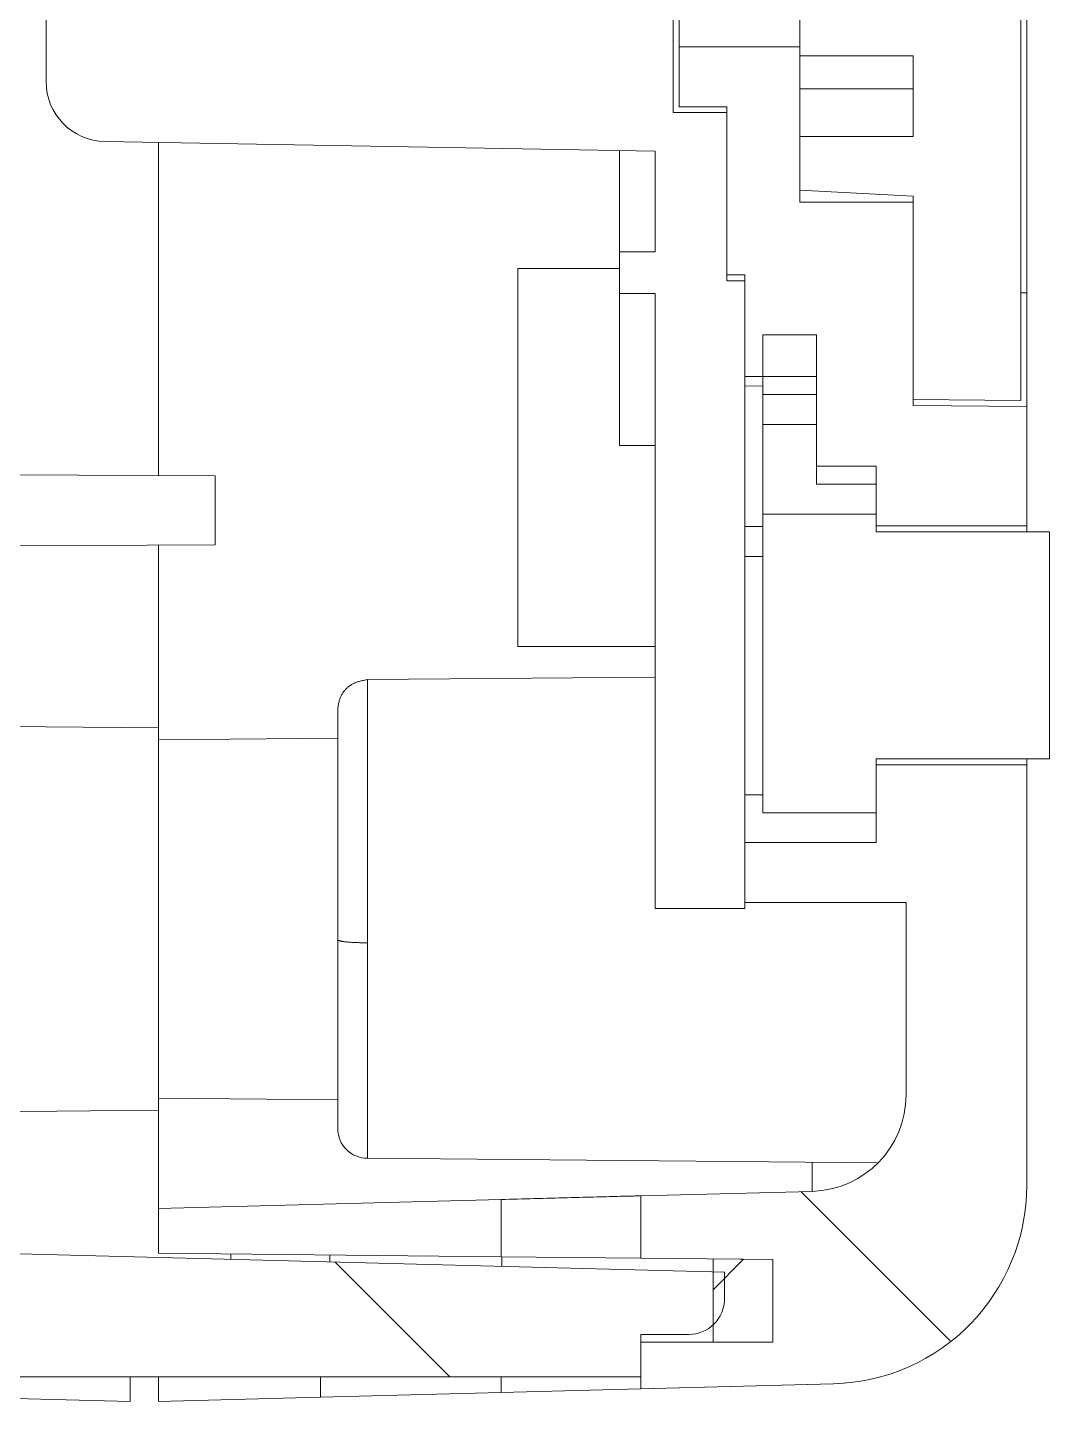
# Model space of a CAD drawing. Header units: inches. Extents: x 0 to 40, y 35.9 to 64.1.
# Drawn here: x 13.003 to 14.155, y 42.383 to 43.93 of the extents above; entities that cross this region are included whole.
import ezdxf

# ---------------------------------------------------------------- set-up
doc = ezdxf.new("R2010")
doc.units = ezdxf.units.IN
doc.header["$MEASUREMENT"] = 0
doc.layers.add('1', color=7, linetype='Continuous')
doc.layers.add('2', color=7, linetype='Continuous')

# ---------------------------------------------------------------- blocks, each defined once
blk = doc.blocks.new('block 233')
at = {"layer": '1', "color": 143, "lineweight": 18, "true_color": 0x66b2cc}
blk.add_lwpolyline([(13.5557, 43.6588), (13.5557, 43.2329)], dxfattribs=at)
blk = doc.blocks.new('block 234')
at = {"layer": '1', "color": 7, "lineweight": 18, "true_color": 0xffffff}
blk.add_lwpolyline([(14.0012, 43.7402), (14.0012, 43.5113)], dxfattribs=at)
blk = doc.blocks.new('block 235')
at = {"layer": '1', "color": 43, "lineweight": 18, "true_color": 0xccb266}
blk.add_lwpolyline([(14.1291, 43.5035), (14.1291, 43.3689)], dxfattribs=at)
blk = doc.blocks.new('block 236')
at = {"layer": '1', "color": 43, "lineweight": 18, "true_color": 0xccb266}
blk.add_lwpolyline([(14.1291, 43.5035), (14.0012, 43.5046)], dxfattribs=at)
blk = doc.blocks.new('block 237')
at = {"layer": '1', "color": 43, "lineweight": 18, "true_color": 0xccb266}
blk.add_lwpolyline([(14.0012, 43.7335), (14.0012, 43.5046)], dxfattribs=at)
blk = doc.blocks.new('block 238')
at = {"layer": '1', "color": 43, "lineweight": 18, "true_color": 0xccb266}
blk.add_lwpolyline([(13.8733, 43.7335), (14.0012, 43.7335)], dxfattribs=at)
blk = doc.blocks.new('block 239')
at = {"layer": '1', "color": 43, "lineweight": 18, "true_color": 0xccb266}
blk.add_lwpolyline([(13.8733, 43.9085), (13.8733, 43.7335)], dxfattribs=at)
blk = doc.blocks.new('block 240')
at = {"layer": '1', "color": 43, "lineweight": 18, "true_color": 0xccb266}
blk.add_lwpolyline([(13.8733, 43.9085), (13.7375, 43.9085)], dxfattribs=at)
blk = doc.blocks.new('block 241')
at = {"layer": '1', "color": 43, "lineweight": 18, "true_color": 0xccb266}
blk.add_lwpolyline([(13.7375, 43.9085), (13.7375, 43.8411)], dxfattribs=at)
blk = doc.blocks.new('block 242')
at = {"layer": '1', "color": 43, "lineweight": 18, "true_color": 0xccb266}
blk.add_lwpolyline([(13.7375, 43.8411), (13.7913, 43.8411)], dxfattribs=at)
blk = doc.blocks.new('block 243')
at = {"layer": '1', "color": 43, "lineweight": 18, "true_color": 0xccb266}
blk.add_lwpolyline([(13.7913, 43.8411), (13.7913, 43.6516)], dxfattribs=at)
blk = doc.blocks.new('block 244')
at = {"layer": '1', "color": 43, "lineweight": 18, "true_color": 0xccb266}
blk.add_lwpolyline([(13.8115, 43.6516), (13.7913, 43.6516)], dxfattribs=at)
blk = doc.blocks.new('block 245')
at = {"layer": '1', "color": 43, "lineweight": 18, "true_color": 0xccb266}
blk.add_lwpolyline([(13.8115, 43.6516), (13.8115, 43.5372)], dxfattribs=at)
blk = doc.blocks.new('block 246')
at = {"layer": '1', "color": 43, "lineweight": 18, "true_color": 0xccb266}
blk.add_lwpolyline([(13.8923, 43.5372), (13.8115, 43.5372)], dxfattribs=at)
blk = doc.blocks.new('block 247')
at = {"layer": '1', "color": 43, "lineweight": 18, "true_color": 0xccb266}
blk.add_lwpolyline([(13.8923, 43.5372), (13.8923, 43.4362)], dxfattribs=at)
blk = doc.blocks.new('block 248')
at = {"layer": '1', "color": 43, "lineweight": 18, "true_color": 0xccb266}
blk.add_lwpolyline([(13.9596, 43.4362), (13.8923, 43.4362)], dxfattribs=at)
blk = doc.blocks.new('block 249')
at = {"layer": '1', "color": 43, "lineweight": 18, "true_color": 0xccb266}
blk.add_lwpolyline([(13.9596, 43.4362), (13.9596, 43.3689)], dxfattribs=at)
blk = doc.blocks.new('block 250')
at = {"layer": '1', "color": 43, "lineweight": 18, "true_color": 0xccb266}
blk.add_lwpolyline([(14.1291, 43.3689), (13.9596, 43.3689)], dxfattribs=at)
blk = doc.blocks.new('block 251')
at = {"layer": '1', "color": 43, "lineweight": 18, "true_color": 0xccb266}
blk.add_lwpolyline([(13.9112, 42.4025), (13.6943, 42.3968)], dxfattribs=at)
blk = doc.blocks.new('block 252')
at = {"layer": '1', "color": 43, "lineweight": 18, "true_color": 0xccb266}
blk.add_lwpolyline([(14.1291, 43.0997), (14.1291, 42.6262)], dxfattribs=at)
blk = doc.blocks.new('block 253')
at = {"layer": '1', "color": 43, "lineweight": 18, "true_color": 0xccb266}
blk.add_lwpolyline([(13.6943, 42.4495), (13.6943, 42.3968)], dxfattribs=at)
blk = doc.blocks.new('block 276')
at = {"layer": '1', "color": 7, "lineweight": 18, "true_color": 0xffffff}
blk.add_lwpolyline([(14.0012, 43.5113), (14.1224, 43.5103)], dxfattribs=at)
blk = doc.blocks.new('block 277')
at = {"layer": '1', "color": 7, "lineweight": 18, "true_color": 0xffffff}
blk.add_lwpolyline([(14.1224, 43.5103), (14.1224, 47.3009)], dxfattribs=at)
blk = doc.blocks.new('block 303')
at = {"layer": '1', "color": 7, "lineweight": 18, "true_color": 0xffffff}
blk.add_lwpolyline([(13.8733, 43.8984), (13.8733, 43.9522)], dxfattribs=at)
blk = doc.blocks.new('block 304')
at = {"layer": '1', "color": 7, "lineweight": 18, "true_color": 0xffffff}
blk.add_lwpolyline([(13.8733, 43.8984), (14.0012, 43.8984)], dxfattribs=at)
blk = doc.blocks.new('block 305')
at = {"layer": '1', "color": 7, "lineweight": 18, "true_color": 0xffffff}
blk.add_lwpolyline([(14.0012, 43.8984), (14.0012, 43.8075)], dxfattribs=at)
blk = doc.blocks.new('block 306')
at = {"layer": '1', "color": 7, "lineweight": 18, "true_color": 0xffffff}
blk.add_lwpolyline([(14.0012, 43.8075), (13.8733, 43.8075)], dxfattribs=at)
blk = doc.blocks.new('block 307')
at = {"layer": '1', "color": 7, "lineweight": 18, "true_color": 0xffffff}
blk.add_lwpolyline([(13.8733, 43.8075), (13.8733, 43.7469)], dxfattribs=at)
blk = doc.blocks.new('block 308')
at = {"layer": '1', "color": 7, "lineweight": 18, "true_color": 0xffffff}
blk.add_lwpolyline([(14.0012, 43.7402), (13.8733, 43.7469)], dxfattribs=at)
blk = doc.blocks.new('block 311')
at = {"layer": '1', "color": 143, "lineweight": 18, "true_color": 0x66b2cc}
blk.add_lwpolyline([(13.6702, 43.6588), (13.5557, 43.6588)], dxfattribs=at)
blk = doc.blocks.new('block 313')
at = {"layer": '1', "color": 43, "lineweight": 18, "true_color": 0xccb266}
blk.add_lwpolyline([(13.3527, 43.1298), (13.1508, 43.128)], dxfattribs=at)
blk = doc.blocks.new('block 314')
at = {"layer": '1', "color": 43, "lineweight": 18, "true_color": 0xccb266}
blk.add_lwpolyline([(13.1508, 42.7241), (13.3527, 42.7224)], dxfattribs=at)
blk = doc.blocks.new('block 323')
at = {"layer": '1', "color": 143, "lineweight": 18, "true_color": 0x66b2cc}
blk.add_lwpolyline([(13.024, 47.1901), (13.024, 43.8693)], dxfattribs=at)
blk = doc.blocks.new('block 335')
at = {"layer": '1', "color": 143, "lineweight": 18, "true_color": 0x66b2cc}
blk.add_lwpolyline([(13.7307, 44.0533), (13.7307, 43.8344)], dxfattribs=at)
blk = doc.blocks.new('block 336')
at = {"layer": '1', "color": 143, "lineweight": 18, "true_color": 0x66b2cc}
blk.add_lwpolyline([(13.7307, 43.8344), (13.7913, 43.8344)], dxfattribs=at)
blk = doc.blocks.new('block 337')
at = {"layer": '1', "color": 143, "lineweight": 18, "true_color": 0x66b2cc}
blk.add_lwpolyline([(13.7913, 43.8344), (13.7913, 43.6448)], dxfattribs=at)
blk = doc.blocks.new('block 338')
at = {"layer": '1', "color": 143, "lineweight": 18, "true_color": 0x66b2cc}
blk.add_lwpolyline([(13.8115, 43.6448), (13.7913, 43.6448)], dxfattribs=at)
blk = doc.blocks.new('block 339')
at = {"layer": '1', "color": 143, "lineweight": 18, "true_color": 0x66b2cc}
blk.add_lwpolyline([(13.8115, 43.6448), (13.8115, 42.9381)], dxfattribs=at)
blk = doc.blocks.new('block 340')
at = {"layer": '1', "color": 143, "lineweight": 18, "true_color": 0x66b2cc}
blk.add_lwpolyline([(13.7105, 42.9381), (13.8115, 42.9381)], dxfattribs=at)
blk = doc.blocks.new('block 341')
at = {"layer": '1', "color": 143, "lineweight": 18, "true_color": 0x66b2cc}
blk.add_lwpolyline([(13.7105, 43.6307), (13.7105, 42.9381)], dxfattribs=at)
blk = doc.blocks.new('block 342')
at = {"layer": '1', "color": 143, "lineweight": 18, "true_color": 0x66b2cc}
blk.add_lwpolyline([(13.7105, 43.6307), (13.6702, 43.6307)], dxfattribs=at)
blk = doc.blocks.new('block 343')
at = {"layer": '1', "color": 143, "lineweight": 18, "true_color": 0x66b2cc}
blk.add_lwpolyline([(13.6702, 43.6777), (13.6702, 43.6307)], dxfattribs=at)
blk = doc.blocks.new('block 344')
at = {"layer": '1', "color": 143, "lineweight": 18, "true_color": 0x66b2cc}
blk.add_lwpolyline([(13.7105, 43.6777), (13.6702, 43.6777)], dxfattribs=at)
blk = doc.blocks.new('block 345')
at = {"layer": '1', "color": 143, "lineweight": 18, "true_color": 0x66b2cc}
blk.add_lwpolyline([(13.7105, 43.7912), (13.7105, 43.6777)], dxfattribs=at)
blk = doc.blocks.new('block 346')
at = {"layer": '1', "color": 143, "lineweight": 18, "true_color": 0x66b2cc}
blk.add_lwpolyline([(13.0901, 43.802), (13.7105, 43.7912)], dxfattribs=at)
blk = doc.blocks.new('block 347')
at = {"layer": '1', "color": 163, "lineweight": 18, "true_color": 0x667fcc}
blk.add_lwpolyline([(13.8317, 43.517), (13.8923, 43.517)], dxfattribs=at)
blk = doc.blocks.new('block 348')
at = {"layer": '1', "color": 163, "lineweight": 18, "true_color": 0x667fcc}
blk.add_lwpolyline([(14.1548, 43.3621), (14.1548, 43.1064)], dxfattribs=at)
blk = doc.blocks.new('block 349')
at = {"layer": '1', "color": 163, "lineweight": 18, "true_color": 0x667fcc}
blk.add_lwpolyline([(14.1548, 43.3621), (13.9596, 43.3621)], dxfattribs=at)
blk = doc.blocks.new('block 350')
at = {"layer": '1', "color": 163, "lineweight": 18, "true_color": 0x667fcc}
blk.add_lwpolyline([(13.9596, 43.3823), (13.9596, 43.3621)], dxfattribs=at)
blk = doc.blocks.new('block 351')
at = {"layer": '1', "color": 163, "lineweight": 18, "true_color": 0x667fcc}
blk.add_lwpolyline([(13.9596, 43.3823), (13.8317, 43.3823)], dxfattribs=at)
blk = doc.blocks.new('block 352')
at = {"layer": '1', "color": 163, "lineweight": 18, "true_color": 0x667fcc}
blk.add_lwpolyline([(13.8317, 43.3823), (13.8317, 43.0458)], dxfattribs=at)
blk = doc.blocks.new('block 353')
at = {"layer": '1', "color": 163, "lineweight": 18, "true_color": 0x667fcc}
blk.add_lwpolyline([(13.8317, 43.0458), (13.9596, 43.0458)], dxfattribs=at)
blk = doc.blocks.new('block 354')
at = {"layer": '1', "color": 163, "lineweight": 18, "true_color": 0x667fcc}
blk.add_lwpolyline([(13.9596, 43.1064), (13.9596, 43.0458)], dxfattribs=at)
blk = doc.blocks.new('block 355')
at = {"layer": '1', "color": 163, "lineweight": 18, "true_color": 0x667fcc}
blk.add_lwpolyline([(13.9596, 43.1064), (14.1548, 43.1064)], dxfattribs=at)
blk = doc.blocks.new('block 356')
at = {"layer": '1', "color": 163, "lineweight": 18, "true_color": 0x667fcc}
blk.add_lwpolyline([(13.8317, 43.5843), (13.8317, 43.517)], dxfattribs=at)
blk = doc.blocks.new('block 357')
at = {"layer": '1', "color": 163, "lineweight": 18, "true_color": 0x667fcc}
blk.add_lwpolyline([(13.8923, 43.5843), (13.8317, 43.5843)], dxfattribs=at)
blk = doc.blocks.new('block 358')
at = {"layer": '1', "color": 163, "lineweight": 18, "true_color": 0x667fcc}
blk.add_lwpolyline([(13.8923, 43.5843), (13.8923, 43.517)], dxfattribs=at)
blk = doc.blocks.new('block 359')
at = {"layer": '1', "color": 43, "lineweight": 18, "true_color": 0xccb266}
blk.add_lwpolyline([(13.6943, 42.4495), (13.8431, 42.4495)], dxfattribs=at)
blk = doc.blocks.new('block 360')
at = {"layer": '1', "color": 43, "lineweight": 18, "true_color": 0xccb266}
blk.add_lwpolyline([(13.8431, 42.5425), (13.8431, 42.4495)], dxfattribs=at)
blk = doc.blocks.new('block 361')
at = {"layer": '1', "color": 43, "lineweight": 18, "true_color": 0xccb266}
blk.add_lwpolyline([(13.8431, 42.5425), (13.6943, 42.544)], dxfattribs=at)
blk = doc.blocks.new('block 362')
at = {"layer": '1', "color": 43, "lineweight": 18, "true_color": 0xccb266}
blk.add_lwpolyline([(13.6943, 42.6143), (13.6943, 42.544)], dxfattribs=at)
blk = doc.blocks.new('block 363')
at = {"layer": '1', "color": 43, "lineweight": 18, "true_color": 0xccb266}
blk.add_lwpolyline([(13.8874, 42.6193), (13.6943, 42.6143)], dxfattribs=at)
blk = doc.blocks.new('block 364')
at = {"layer": '1', "color": 43, "lineweight": 18, "true_color": 0xccb266}
blk.add_lwpolyline([(13.9932, 42.9448), (13.9932, 42.728)], dxfattribs=at)
blk = doc.blocks.new('block 365')
at = {"layer": '1', "color": 43, "lineweight": 18, "true_color": 0xccb266}
blk.add_lwpolyline([(13.9932, 42.9448), (13.8115, 42.9448)], dxfattribs=at)
blk = doc.blocks.new('block 366')
at = {"layer": '1', "color": 43, "lineweight": 18, "true_color": 0xccb266}
blk.add_lwpolyline([(13.8115, 43.0122), (13.8115, 42.9448)], dxfattribs=at)
blk = doc.blocks.new('block 367')
at = {"layer": '1', "color": 43, "lineweight": 18, "true_color": 0xccb266}
blk.add_lwpolyline([(13.9596, 43.0122), (13.8115, 43.0122)], dxfattribs=at)
blk = doc.blocks.new('block 368')
at = {"layer": '1', "color": 43, "lineweight": 18, "true_color": 0xccb266}
blk.add_lwpolyline([(13.9596, 43.0997), (13.9596, 43.0122)], dxfattribs=at)
blk = doc.blocks.new('block 369')
at = {"layer": '1', "color": 43, "lineweight": 18, "true_color": 0xccb266}
blk.add_lwpolyline([(13.9596, 43.0997), (14.1291, 43.0997)], dxfattribs=at)
blk = doc.blocks.new('block 371')
at = {"layer": '1', "color": 163, "lineweight": 18, "true_color": 0x667fcc}
blk.add_lwpolyline([(13.8317, 43.4833), (13.8317, 43.517)], dxfattribs=at)
blk = doc.blocks.new('block 372')
at = {"layer": '1', "color": 163, "lineweight": 18, "true_color": 0x667fcc}
blk.add_lwpolyline([(13.8923, 43.4833), (13.8317, 43.4833)], dxfattribs=at)
blk = doc.blocks.new('block 373')
at = {"layer": '1', "color": 163, "lineweight": 18, "true_color": 0x667fcc}
blk.add_lwpolyline([(13.8923, 43.517), (13.8923, 43.4833)], dxfattribs=at)
blk = doc.blocks.new('block 374')
at = {"layer": '1', "color": 163, "lineweight": 18, "true_color": 0x667fcc}
blk.add_lwpolyline([(13.8923, 43.416), (13.8923, 43.4362)], dxfattribs=at)
blk = doc.blocks.new('block 375')
at = {"layer": '1', "color": 163, "lineweight": 18, "true_color": 0x667fcc}
blk.add_lwpolyline([(13.9596, 43.416), (13.8923, 43.416)], dxfattribs=at)
blk = doc.blocks.new('block 376')
at = {"layer": '1', "color": 163, "lineweight": 18, "true_color": 0x667fcc}
blk.add_lwpolyline([(13.8317, 43.3823), (13.8317, 43.4833)], dxfattribs=at)
blk = doc.blocks.new('block 383')
at = {"layer": '1', "color": 43, "lineweight": 18, "true_color": 0xccb266}
blk.add_lwpolyline([(13.1508, 43.801), (13.1508, 43.4256)], dxfattribs=at)
blk = doc.blocks.new('block 384')
at = {"layer": '1', "color": 43, "lineweight": 18, "true_color": 0xccb266}
blk.add_lwpolyline([(13.1508, 43.3475), (13.1508, 43.1415)], dxfattribs=at)
blk = doc.blocks.new('block 385')
at = {"layer": '1', "color": 43, "lineweight": 18, "true_color": 0xccb266}
blk.add_lwpolyline([(13.1508, 42.5498), (13.5369, 42.5457)], dxfattribs=at)
blk = doc.blocks.new('block 387')
at = {"layer": '1', "color": 43, "lineweight": 18, "true_color": 0xccb266}
blk.add_lwpolyline([(13.3861, 43.1957), (13.3861, 42.8993)], dxfattribs=at)
blk = doc.blocks.new('block 388')
at = {"layer": '1', "color": 43, "lineweight": 18, "true_color": 0xccb266}
blk.add_lwpolyline([(13.5369, 42.5457), (13.6943, 42.544)], dxfattribs=at)
blk = doc.blocks.new('block 391')
at = {"layer": '1', "color": 43, "lineweight": 18, "true_color": 0xccb266}
blk.add_lwpolyline([(13.1508, 42.6001), (13.1508, 42.7107)], dxfattribs=at)
blk = doc.blocks.new('block 393')
at = {"layer": '1', "color": 43, "lineweight": 18, "true_color": 0xccb266}
blk.add_lwpolyline([(13.9617, 42.6515), (13.3861, 42.6565)], dxfattribs=at)
blk = doc.blocks.new('block 394')
at = {"layer": '1', "color": 43, "lineweight": 18, "true_color": 0xccb266}
blk.add_lwpolyline([(13.3861, 43.1957), (13.7105, 43.1985)], dxfattribs=at)
blk = doc.blocks.new('block 401')
at = {"layer": '1', "color": 43, "lineweight": 18, "true_color": 0xccb266}
blk.add_lwpolyline([(13.8874, 42.6193), (13.8874, 42.6521)], dxfattribs=at)
blk = doc.blocks.new('block 406')
at = {"layer": '1', "color": 43, "lineweight": 18, "true_color": 0xccb266}
blk.add_lwpolyline([(13.5369, 42.4103), (13.5369, 42.3927)], dxfattribs=at)
blk = doc.blocks.new('block 407')
at = {"layer": '1', "color": 43, "lineweight": 18, "true_color": 0xccb266}
blk.add_lwpolyline([(13.5369, 42.6101), (13.5369, 42.5457)], dxfattribs=at)
blk = doc.blocks.new('block 408')
at = {"layer": '1', "color": 43, "lineweight": 18, "true_color": 0xccb266}
blk.add_lwpolyline([(13.1508, 42.6001), (13.5369, 42.6101)], dxfattribs=at)
blk = doc.blocks.new('block 411')
at = {"layer": '1', "color": 43, "lineweight": 18, "true_color": 0xccb266}
blk.add_lwpolyline([(13.3861, 42.6565), (13.3861, 42.8993)], dxfattribs=at)
blk = doc.blocks.new('block 412')
at = {"layer": '1', "color": 43, "lineweight": 18, "true_color": 0xccb266}
blk.add_lwpolyline([(13.3527, 43.162), (13.3527, 42.9261)], dxfattribs=at)
blk = doc.blocks.new('block 413')
at = {"layer": '1', "color": 43, "lineweight": 18, "true_color": 0xccb266}
blk.add_lwpolyline([(13.3333, 42.4103), (13.3333, 42.3874)], dxfattribs=at)
blk = doc.blocks.new('block 414')
at = {"layer": '1', "color": 43, "lineweight": 18, "true_color": 0xccb266}
blk.add_lwpolyline([(13.1508, 42.6001), (13.1508, 42.5498)], dxfattribs=at)
blk = doc.blocks.new('block 424')
at = {"layer": '1', "color": 43, "lineweight": 18, "true_color": 0xccb266}
blk.add_lwpolyline([(14.1291, 43.6314), (14.1291, 47.1798)], dxfattribs=at)
blk = doc.blocks.new('block 425')
at = {"layer": '1', "color": 43, "lineweight": 18, "true_color": 0xccb266}
blk.add_lwpolyline([(14.1291, 43.6314), (14.1224, 43.6314)], dxfattribs=at)
blk = doc.blocks.new('block 428')
at = {"layer": '1', "color": 43, "lineweight": 18, "true_color": 0xccb266}
blk.add_lwpolyline([(13.7375, 43.9085), (13.7375, 47.1509)], dxfattribs=at)
blk = doc.blocks.new('block 430')
at = {"layer": '1', "color": 43, "lineweight": 18, "true_color": 0xccb266}
blk.add_lwpolyline([(13.8115, 43.066), (13.8317, 43.066)], dxfattribs=at)
blk = doc.blocks.new('block 431')
at = {"layer": '1', "color": 43, "lineweight": 18, "true_color": 0xccb266}
blk.add_lwpolyline([(13.8317, 43.3682), (13.8115, 43.3682)], dxfattribs=at)
blk = doc.blocks.new('block 432')
at = {"layer": '1', "color": 43, "lineweight": 18, "true_color": 0xccb266}
blk.add_lwpolyline([(13.8317, 43.3345), (13.8115, 43.3345)], dxfattribs=at)
blk = doc.blocks.new('block 437')
at = {"layer": '1', "color": 143, "lineweight": 18, "true_color": 0x66b2cc}
blk.add_lwpolyline([(13.5557, 43.2329), (13.7105, 43.2329)], dxfattribs=at)
blk = doc.blocks.new('block 440')
at = {"layer": '1', "color": 143, "lineweight": 18, "true_color": 0x66b2cc}
blk.add_lwpolyline([(13.7105, 43.4596), (13.6702, 43.4596)], dxfattribs=at)
blk = doc.blocks.new('block 442')
at = {"layer": '1', "color": 143, "lineweight": 18, "true_color": 0x66b2cc}
blk.add_lwpolyline([(13.6702, 43.4596), (13.6702, 43.6307)], dxfattribs=at)
blk = doc.blocks.new('block 443')
at = {"layer": '1', "color": 143, "lineweight": 18, "true_color": 0x66b2cc}
blk.add_lwpolyline([(13.6702, 43.6777), (13.6702, 43.7918)], dxfattribs=at)
blk = doc.blocks.new('block 445')
at = {"layer": '1', "color": 43, "lineweight": 18, "true_color": 0xccb266}
blk.add_lwpolyline([(14.1291, 43.5035), (14.1291, 43.6314)], dxfattribs=at)
blk = doc.blocks.new('block 447')
at = {"layer": '1', "color": 43, "lineweight": 18, "true_color": 0xccb266}
blk.add_lwpolyline([(14.1291, 43.0997), (14.1291, 43.1064)], dxfattribs=at)
blk = doc.blocks.new('block 448')
at = {"layer": '1', "color": 43, "lineweight": 18, "true_color": 0xccb266}
blk.add_lwpolyline([(14.1291, 43.3689), (14.1291, 43.3621)], dxfattribs=at)
blk = doc.blocks.new('block 450')
at = {"layer": '1', "color": 43, "lineweight": 18, "true_color": 0xccb266}
blk.add_lwpolyline([(13.3333, 42.3874), (13.5369, 42.3927)], dxfattribs=at)
blk = doc.blocks.new('block 451')
at = {"layer": '1', "color": 43, "lineweight": 18, "true_color": 0xccb266}
blk.add_lwpolyline([(13.5369, 42.3927), (13.6943, 42.3968)], dxfattribs=at)
blk = doc.blocks.new('block 453')
at = {"layer": '1', "color": 7, "lineweight": 18, "true_color": 0xffffff}
blk.add_lwpolyline([(13.8317, 43.5263), (13.8115, 43.5265)], dxfattribs=at)
blk = doc.blocks.new('block 541')
at = {"layer": '1', "color": 43, "lineweight": 18, "true_color": 0xccb266}
blk.add_open_spline([(13.9112, 42.4025), (14.0324, 42.4056), (14.1291, 42.5049), (14.1291, 42.6262)], degree=3, dxfattribs=at)
blk = doc.blocks.new('block 542')
at = {"layer": '1', "color": 43, "lineweight": 18, "true_color": 0xccb266}
blk.add_open_spline([(13.8874, 42.6193), (13.9463, 42.6209), (13.9932, 42.6691), (13.9932, 42.728)], degree=3, dxfattribs=at)
blk = doc.blocks.new('block 545')
at = {"layer": '1', "color": 143, "lineweight": 18, "true_color": 0x66b2cc}
blk.add_open_spline([(13.024, 43.8693), (13.024, 43.8326), (13.0534, 43.8026), (13.0901, 43.802)], degree=3, dxfattribs=at)
blk = doc.blocks.new('block 547')
at = {"layer": '1', "color": 43, "lineweight": 18, "true_color": 0xccb266}
blk.add_open_spline([(13.3527, 42.6901), (13.3527, 42.6716), (13.3676, 42.6566), (13.3861, 42.6565)], degree=3, dxfattribs=at)
blk = doc.blocks.new('block 665')
at = {"layer": '1', "color": 43, "lineweight": 18, "true_color": 0xccb266}
blk.add_lwpolyline([(13.3861, 43.1957), (13.3848, 43.1955), (13.3836, 43.1953), (13.3824, 43.1951), (13.3813, 43.1949), (13.3801, 43.1947), (13.379, 43.1944), (13.3779, 43.1941), (13.3768, 43.1938), (13.3758, 43.1935), (13.3748, 43.1931), (13.3738, 43.1927), (13.3728, 43.1924), (13.3718, 43.192), (13.3709, 43.1915), (13.37, 43.1911), (13.3691, 43.1906), (13.3682, 43.1901), (13.3674, 43.1896), (13.3666, 43.189), (13.3658, 43.1885), (13.365, 43.1879), (13.3642, 43.1873), (13.3635, 43.1867), (13.3628, 43.186), (13.3621, 43.1854), (13.3615, 43.1847), (13.3609, 43.184), (13.3602, 43.1833), (13.3596, 43.1825), (13.3591, 43.1818), (13.3585, 43.181), (13.358, 43.1801), (13.3575, 43.1793), (13.3571, 43.1785), (13.3566, 43.1776), (13.3562, 43.1767), (13.3558, 43.1758), (13.3554, 43.1749), (13.3551, 43.1739), (13.3547, 43.1729), (13.3544, 43.1719), (13.3542, 43.1709), (13.3539, 43.1699), (13.3536, 43.1688), (13.3534, 43.1677), (13.3532, 43.1666), (13.3531, 43.1655), (13.3529, 43.1644), (13.3528, 43.1632), (13.3527, 43.162)], dxfattribs=at)
blk = doc.blocks.new('block 667')
at = {"layer": '1', "color": 7, "lineweight": 18, "true_color": 0xffffff}
blk.add_lwpolyline([(13.8733, 43.8614), (13.8759, 43.8614), (13.8784, 43.8614), (13.881, 43.8614), (13.8836, 43.8614), (13.8861, 43.8614), (13.8887, 43.8614), (13.8912, 43.8614), (13.8938, 43.8614), (13.8964, 43.8614), (13.8989, 43.8614), (13.9015, 43.8614), (13.904, 43.8614), (13.9066, 43.8614), (13.9091, 43.8614), (13.9117, 43.8614), (13.9143, 43.8614), (13.9168, 43.8614), (13.9194, 43.8614), (13.9219, 43.8614), (13.9245, 43.8614), (13.9271, 43.8614), (13.9296, 43.8614), (13.9322, 43.8614), (13.9347, 43.8614), (13.9373, 43.8614), (13.9398, 43.8614), (13.9424, 43.8614), (13.945, 43.8614), (13.9475, 43.8614), (13.9501, 43.8614), (13.9526, 43.8614), (13.9552, 43.8614), (13.9577, 43.8614), (13.9603, 43.8614), (13.9629, 43.8614), (13.9654, 43.8614), (13.968, 43.8614), (13.9705, 43.8614), (13.9731, 43.8614), (13.9756, 43.8614), (13.9782, 43.8614), (13.9808, 43.8614), (13.9833, 43.8614), (13.9859, 43.8614), (13.9884, 43.8614), (13.991, 43.8614), (13.9935, 43.8614), (13.9961, 43.8614), (13.9987, 43.8614), (14.0012, 43.8614)], dxfattribs=at)
blk = doc.blocks.new('block 670')
at = {"layer": '1', "color": 43, "lineweight": 18, "true_color": 0xccb266}
blk.add_lwpolyline([(13.3527, 42.9026), (13.3527, 42.9031), (13.3527, 42.9036), (13.3527, 42.904), (13.3527, 42.9045), (13.3527, 42.905), (13.3527, 42.9054), (13.3527, 42.9059), (13.3527, 42.9064), (13.3527, 42.9068), (13.3527, 42.9073), (13.3527, 42.9078), (13.3527, 42.9083), (13.3527, 42.9087), (13.3527, 42.9092), (13.3527, 42.9097), (13.3527, 42.9101), (13.3527, 42.9106), (13.3527, 42.9111), (13.3527, 42.9115), (13.3527, 42.912), (13.3527, 42.9125), (13.3527, 42.9129), (13.3527, 42.9134), (13.3527, 42.9139), (13.3527, 42.9143), (13.3527, 42.9148), (13.3527, 42.9153), (13.3527, 42.9158), (13.3527, 42.9162), (13.3527, 42.9167), (13.3527, 42.9171), (13.3527, 42.9176), (13.3527, 42.9181), (13.3527, 42.9186), (13.3527, 42.919), (13.3527, 42.9195), (13.3527, 42.92), (13.3527, 42.9204), (13.3527, 42.9209), (13.3527, 42.9214), (13.3527, 42.9219), (13.3527, 42.9223), (13.3527, 42.9228), (13.3527, 42.9233), (13.3527, 42.9237), (13.3527, 42.9242), (13.3527, 42.9246), (13.3527, 42.9251), (13.3527, 42.9256), (13.3527, 42.9261)], dxfattribs=at)
blk = doc.blocks.new('block 683')
at = {"layer": '1', "color": 43, "lineweight": 18, "true_color": 0xccb266}
blk.add_open_spline([(13.5369, 42.6101), (13.5369, 42.6101), (13.5415, 42.6103), (13.5415, 42.6103), (13.5415, 42.6103), (13.5461, 42.6104), (13.5461, 42.6104), (13.5461, 42.6104), (13.5507, 42.6105), (13.5507, 42.6105), (13.5507, 42.6105), (13.5554, 42.6106), (13.5554, 42.6106), (13.5554, 42.6106), (13.5601, 42.6108), (13.5601, 42.6108), (13.5601, 42.6108), (13.5648, 42.6109), (13.5648, 42.6109), (13.5648, 42.6109), (13.5695, 42.611), (13.5695, 42.611), (13.5695, 42.611), (13.5742, 42.6111), (13.5742, 42.6111), (13.5742, 42.6111), (13.5789, 42.6112), (13.5789, 42.6112), (13.5789, 42.6112), (13.5836, 42.6114), (13.5836, 42.6114), (13.5836, 42.6114), (13.5884, 42.6115), (13.5884, 42.6115), (13.5884, 42.6115), (13.593, 42.6116), (13.593, 42.6116), (13.593, 42.6116), (13.5977, 42.6117), (13.5977, 42.6117), (13.5977, 42.6117), (13.6023, 42.6119), (13.6023, 42.6119), (13.6023, 42.6119), (13.6069, 42.612), (13.6069, 42.612), (13.6069, 42.612), (13.6114, 42.6121), (13.6114, 42.6121), (13.6114, 42.6121), (13.6159, 42.6122), (13.6159, 42.6122), (13.6159, 42.6122), (13.6203, 42.6123), (13.6203, 42.6123), (13.6203, 42.6123), (13.6246, 42.6125), (13.6246, 42.6125), (13.6246, 42.6125), (13.6288, 42.6126), (13.6288, 42.6126), (13.6288, 42.6126), (13.633, 42.6127), (13.633, 42.6127), (13.633, 42.6127), (13.637, 42.6128), (13.637, 42.6128), (13.637, 42.6128), (13.641, 42.6129), (13.641, 42.6129), (13.641, 42.6129), (13.6448, 42.613), (13.6448, 42.613), (13.6448, 42.613), (13.6485, 42.6131), (13.6485, 42.6131), (13.6485, 42.6131), (13.6521, 42.6132), (13.6521, 42.6132), (13.6521, 42.6132), (13.6556, 42.6132), (13.6556, 42.6132), (13.6556, 42.6132), (13.6589, 42.6134), (13.6589, 42.6134), (13.6589, 42.6134), (13.6621, 42.6134), (13.6621, 42.6134), (13.6621, 42.6134), (13.6652, 42.6135), (13.6652, 42.6135), (13.6652, 42.6135), (13.6681, 42.6136), (13.6681, 42.6136), (13.6681, 42.6136), (13.6709, 42.6137), (13.6709, 42.6137), (13.6709, 42.6137), (13.6735, 42.6137), (13.6735, 42.6137), (13.6735, 42.6137), (13.6759, 42.6138), (13.6759, 42.6138), (13.6759, 42.6138), (13.6782, 42.6138), (13.6782, 42.6138), (13.6782, 42.6138), (13.6804, 42.6139), (13.6804, 42.6139), (13.6804, 42.6139), (13.6824, 42.614), (13.6824, 42.614), (13.6824, 42.614), (13.6842, 42.614), (13.6842, 42.614), (13.6842, 42.614), (13.6859, 42.614), (13.6859, 42.614), (13.6859, 42.614), (13.6874, 42.6141), (13.6874, 42.6141), (13.6874, 42.6141), (13.6887, 42.6141), (13.6887, 42.6141), (13.6887, 42.6141), (13.6899, 42.6141), (13.6899, 42.6141), (13.6899, 42.6141), (13.691, 42.6142), (13.691, 42.6142), (13.691, 42.6142), (13.6919, 42.6142), (13.6919, 42.6142), (13.6919, 42.6142), (13.6926, 42.6142), (13.6926, 42.6142), (13.6926, 42.6142), (13.6932, 42.6142), (13.6932, 42.6142), (13.6932, 42.6142), (13.6937, 42.6142), (13.6937, 42.6142), (13.6937, 42.6142), (13.694, 42.6142), (13.694, 42.6142), (13.694, 42.6142), (13.6942, 42.6143), (13.6942, 42.6143)], degree=3, knots=[0, 0, 0, 0, 1, 1, 1, 2, 2, 2, 3, 3, 3, 4, 4, 4, 5, 5, 5, 6, 6, 6, 7, 7, 7, 8, 8, 8, 9, 9, 9, 10, 10, 10, 11, 11, 11, 12, 12, 12, 13, 13, 13, 14, 14, 14, 15, 15, 15, 16, 16, 16, 17, 17, 17, 18, 18, 18, 19, 19, 19, 20, 20, 20, 21, 21, 21, 22, 22, 22, 23, 23, 23, 24, 24, 24, 25, 25, 25, 26, 26, 26, 27, 27, 27, 28, 28, 28, 29, 29, 29, 30, 30, 30, 31, 31, 31, 32, 32, 32, 33, 33, 33, 34, 34, 34, 35, 35, 35, 36, 36, 36, 37, 37, 37, 38, 38, 38, 39, 39, 39, 40, 40, 40, 41, 41, 41, 42, 42, 42, 43, 43, 43, 44, 44, 44, 45, 45, 45, 46, 46, 46, 47, 47, 47, 48, 48, 48, 49, 49, 49, 49], dxfattribs=at)
blk = doc.blocks.new('block 685')
at = {"layer": '1', "color": 43, "lineweight": 18, "true_color": 0xccb266}
blk.add_open_spline([(13.3527, 42.9026), (13.3527, 42.9025), (13.3528, 42.9025), (13.3528, 42.9025), (13.3528, 42.9024), (13.3529, 42.9023), (13.3529, 42.9023), (13.3531, 42.9022), (13.3533, 42.902), (13.3533, 42.902), (13.3533, 42.902), (13.3535, 42.9019), (13.3535, 42.9019), (13.3535, 42.9019), (13.3537, 42.9018), (13.3537, 42.9018), (13.3537, 42.9018), (13.354, 42.9018), (13.354, 42.9018), (13.354, 42.9018), (13.3543, 42.9017), (13.3543, 42.9017), (13.3543, 42.9017), (13.3546, 42.9016), (13.3546, 42.9016), (13.3546, 42.9016), (13.355, 42.9015), (13.355, 42.9015), (13.355, 42.9015), (13.3554, 42.9014), (13.3554, 42.9014), (13.3554, 42.9014), (13.3558, 42.9013), (13.3558, 42.9013), (13.3558, 42.9013), (13.3562, 42.9012), (13.3562, 42.9012), (13.3562, 42.9012), (13.3567, 42.9011), (13.3567, 42.9011), (13.3567, 42.9011), (13.3572, 42.901), (13.3572, 42.901), (13.3572, 42.901), (13.3578, 42.9009), (13.3578, 42.9009), (13.3578, 42.9009), (13.3584, 42.9008), (13.3584, 42.9008), (13.3584, 42.9008), (13.359, 42.9007), (13.359, 42.9007), (13.359, 42.9007), (13.3596, 42.9006), (13.3596, 42.9006), (13.3596, 42.9006), (13.3603, 42.9005), (13.3603, 42.9005), (13.3603, 42.9005), (13.361, 42.9005), (13.361, 42.9005), (13.361, 42.9005), (13.3617, 42.9004), (13.3617, 42.9004), (13.3617, 42.9004), (13.3625, 42.9003), (13.3625, 42.9003), (13.3625, 42.9003), (13.3633, 42.9002), (13.3633, 42.9002), (13.3633, 42.9002), (13.3641, 42.9001), (13.3641, 42.9001), (13.3641, 42.9001), (13.3649, 42.9001), (13.3649, 42.9001), (13.3649, 42.9001), (13.3658, 42.9), (13.3658, 42.9), (13.3658, 42.9), (13.3667, 42.8999), (13.3667, 42.8999), (13.3667, 42.8999), (13.3676, 42.8999), (13.3676, 42.8999), (13.3676, 42.8999), (13.3685, 42.8998), (13.3685, 42.8998), (13.3685, 42.8998), (13.3694, 42.8998), (13.3694, 42.8998), (13.3694, 42.8998), (13.3704, 42.8997), (13.3704, 42.8997), (13.3704, 42.8997), (13.3713, 42.8997), (13.3713, 42.8997), (13.3713, 42.8997), (13.3723, 42.8996), (13.3723, 42.8996), (13.3723, 42.8996), (13.3733, 42.8996), (13.3733, 42.8996), (13.3733, 42.8996), (13.3743, 42.8995), (13.3743, 42.8995), (13.3743, 42.8995), (13.3752, 42.8995), (13.3752, 42.8995), (13.3752, 42.8995), (13.3762, 42.8995), (13.3762, 42.8995), (13.3762, 42.8995), (13.3772, 42.8994), (13.3772, 42.8994), (13.3772, 42.8994), (13.3782, 42.8994), (13.3782, 42.8994), (13.3782, 42.8994), (13.3792, 42.8994), (13.3792, 42.8994), (13.3792, 42.8994), (13.3802, 42.8994), (13.3802, 42.8994), (13.3802, 42.8994), (13.3812, 42.8993), (13.3812, 42.8993), (13.3812, 42.8993), (13.3822, 42.8993), (13.3822, 42.8993), (13.3822, 42.8993), (13.3832, 42.8993), (13.3832, 42.8993), (13.3832, 42.8993), (13.3841, 42.8993), (13.3841, 42.8993), (13.3841, 42.8993), (13.3851, 42.8993), (13.3851, 42.8993), (13.3851, 42.8993), (13.3861, 42.8993), (13.3861, 42.8993)], degree=3, knots=[0, 0, 0, 0, 1, 1, 1, 2, 2, 2, 3, 3, 3, 4, 4, 4, 5, 5, 5, 6, 6, 6, 7, 7, 7, 8, 8, 8, 9, 9, 9, 10, 10, 10, 11, 11, 11, 12, 12, 12, 13, 13, 13, 14, 14, 14, 15, 15, 15, 16, 16, 16, 17, 17, 17, 18, 18, 18, 19, 19, 19, 20, 20, 20, 21, 21, 21, 22, 22, 22, 23, 23, 23, 24, 24, 24, 25, 25, 25, 26, 26, 26, 27, 27, 27, 28, 28, 28, 29, 29, 29, 30, 30, 30, 31, 31, 31, 32, 32, 32, 33, 33, 33, 34, 34, 34, 35, 35, 35, 36, 36, 36, 37, 37, 37, 38, 38, 38, 39, 39, 39, 40, 40, 40, 41, 41, 41, 42, 42, 42, 43, 43, 43, 44, 44, 44, 45, 45, 45, 46, 46, 46, 47, 47, 47, 47], dxfattribs=at)
blk = doc.blocks.new('block 691')
at = {"layer": '1', "color": 43, "lineweight": 18, "true_color": 0xccb266}
blk.add_lwpolyline([(13.3527, 42.9026), (13.3527, 42.8957), (13.3527, 42.8888), (13.3527, 42.8818), (13.3527, 42.875), (13.3527, 42.8681), (13.3527, 42.8614), (13.3527, 42.8547), (13.3527, 42.848), (13.3527, 42.8415), (13.3527, 42.8349), (13.3527, 42.8285), (13.3527, 42.8222), (13.3527, 42.8159), (13.3527, 42.8097), (13.3527, 42.8037), (13.3527, 42.7977), (13.3527, 42.7919), (13.3527, 42.7862), (13.3527, 42.7806), (13.3527, 42.7751), (13.3527, 42.7698), (13.3527, 42.7646), (13.3527, 42.7596), (13.3527, 42.7547), (13.3527, 42.7499), (13.3527, 42.7454), (13.3527, 42.7409), (13.3527, 42.7367), (13.3527, 42.7326), (13.3527, 42.7286), (13.3527, 42.7248), (13.3527, 42.7213), (13.3527, 42.7178), (13.3527, 42.7146), (13.3527, 42.7116), (13.3527, 42.7087), (13.3527, 42.7061), (13.3527, 42.7036), (13.3527, 42.7013), (13.3527, 42.6993), (13.3527, 42.6974), (13.3527, 42.6958), (13.3527, 42.6944), (13.3527, 42.6931), (13.3527, 42.6921), (13.3527, 42.6913), (13.3527, 42.6907), (13.3527, 42.6903), (13.3527, 42.6901)], dxfattribs=at)
blk = doc.blocks.new('block 720')
at = {"layer": '1', "lineweight": 0}
for points in [[(14.0012, 43.5114), (14.1224, 43.5103), (14.1224, 47.3009)], [(13.8733, 45.5475), (13.8733, 45.4936), (14.0012, 45.4936), (14.0012, 44.7532), (13.8733, 44.7532), (13.8733, 44.6994), (14.0012, 44.6994), (14.0012, 43.9522), (13.8733, 43.9522), (13.8733, 43.8984), (14.0012, 43.8984), (14.0012, 43.8075), (13.8733, 43.8075), (13.8733, 43.7469), (14.0012, 43.7402), (14.0012, 43.5114), (14.0012, 43.5114)]]:
    blk.add_lwpolyline(points, dxfattribs=at)
blk = doc.blocks.new('block 721')
at = {"layer": '1', "lineweight": 0}
for points in [[(13.9596, 43.3689), (13.9596, 43.4362), (13.8923, 43.4362), (13.8923, 43.5371), (13.8115, 43.5371), (13.8115, 43.6516), (13.7913, 43.6516), (13.7913, 43.8411), (13.7375, 43.8411), (13.7375, 43.9085), (13.8733, 43.9085), (13.8733, 43.7335), (14.0012, 43.7335), (14.0012, 43.5046), (14.1291, 43.5035), (14.1291, 43.3689), (13.9596, 43.3689), (13.9596, 43.3689)], [(14.0429, 42.4508), (13.8747, 42.619)]]:
    blk.add_lwpolyline(points, dxfattribs=at)
blk.add_open_spline([(13.6943, 42.4495), (13.6943, 42.4495), (13.8431, 42.4495), (13.8431, 42.4495), (13.8431, 42.4495), (13.8431, 42.5425), (13.8431, 42.5425), (13.8431, 42.5425), (13.6943, 42.5441), (13.6943, 42.5441), (13.6943, 42.5441), (13.6943, 42.6143), (13.6943, 42.6143), (13.6943, 42.6143), (13.8873, 42.6193), (13.8873, 42.6193), (13.9463, 42.6209), (13.9932, 42.6691), (13.9932, 42.728), (13.9932, 42.728), (13.9932, 42.9448), (13.9932, 42.9448), (13.9932, 42.9448), (13.8115, 42.9448), (13.8115, 42.9448), (13.8115, 42.9448), (13.8115, 43.0122), (13.8115, 43.0122), (13.8115, 43.0122), (13.9596, 43.0122), (13.9596, 43.0122), (13.9596, 43.0122), (13.9596, 43.0996), (13.9596, 43.0996), (13.9596, 43.0996), (14.1291, 43.0996), (14.1291, 43.0996), (14.1291, 43.0996), (14.1291, 42.6262), (14.1291, 42.6262), (14.1291, 42.5049), (14.0324, 42.4056), (13.9111, 42.4025), (13.9111, 42.4025), (13.6943, 42.3968), (13.6943, 42.3968), (13.6943, 42.3968), (13.6943, 42.4495), (13.6943, 42.4495), (13.6943, 42.4495), (13.6943, 42.4495), (13.6943, 42.4495)], degree=3, knots=[0, 0, 0, 0, 1, 1, 1, 2, 2, 2, 3, 3, 3, 4, 4, 4, 5, 5, 5, 6, 6, 6, 7, 7, 7, 8, 8, 8, 9, 9, 9, 10, 10, 10, 11, 11, 11, 12, 12, 12, 13, 13, 13, 14, 14, 14, 15, 15, 15, 16, 16, 16, 17, 17, 17, 17], dxfattribs=at)
blk = doc.blocks.new('block 723')
at = {"layer": '1', "lineweight": 0}
blk.add_open_spline([(13.024, 43.8693), (13.024, 43.8326), (13.0534, 43.8026), (13.0901, 43.802), (13.0901, 43.802), (13.7105, 43.7912), (13.7105, 43.7912), (13.7105, 43.7912), (13.7105, 43.6777), (13.7105, 43.6777), (13.7105, 43.6777), (13.6702, 43.6777), (13.6702, 43.6777), (13.6702, 43.6777), (13.6702, 43.6307), (13.6702, 43.6307), (13.6702, 43.6307), (13.7105, 43.6307), (13.7105, 43.6307), (13.7105, 43.6307), (13.7105, 42.9381), (13.7105, 42.9381), (13.7105, 42.9381), (13.8115, 42.9381), (13.8115, 42.9381), (13.8115, 42.9381), (13.8115, 43.6449), (13.8115, 43.6449), (13.8115, 43.6449), (13.7913, 43.6449), (13.7913, 43.6449), (13.7913, 43.6449), (13.7913, 43.8344), (13.7913, 43.8344), (13.7913, 43.8344), (13.7307, 43.8344), (13.7307, 43.8344), (13.7307, 43.8344), (13.7307, 44.0533), (13.7307, 44.0533), (13.7307, 44.0533), (13.1384, 44.0533), (13.1384, 44.0533), (13.1384, 44.0533), (13.1384, 47.0061), (13.1384, 47.0061), (13.1384, 47.0061), (13.7307, 47.0061), (13.7307, 47.0061), (13.7307, 47.0061), (13.7307, 47.2249), (13.7307, 47.2249), (13.7307, 47.2249), (13.7913, 47.2249), (13.7913, 47.2249), (13.7913, 47.2249), (13.7913, 47.4942), (13.7913, 47.4942), (13.7913, 47.4942), (13.6702, 47.4942), (13.6702, 47.4942), (13.6702, 47.4942), (13.6702, 47.3932), (13.6702, 47.3932), (13.6702, 47.3932), (13.7105, 47.3932), (13.7105, 47.3932), (13.7105, 47.3932), (13.7105, 47.2682), (13.7105, 47.2682), (13.7105, 47.2682), (13.0901, 47.2574), (13.0901, 47.2574), (13.0534, 47.2568), (13.024, 47.2268), (13.024, 47.1901), (13.024, 47.1901), (13.024, 43.8693), (13.024, 43.8693), (13.024, 43.8693), (13.024, 43.8693), (13.024, 43.8693)], degree=3, knots=[0, 0, 0, 0, 1, 1, 1, 2, 2, 2, 3, 3, 3, 4, 4, 4, 5, 5, 5, 6, 6, 6, 7, 7, 7, 8, 8, 8, 9, 9, 9, 10, 10, 10, 11, 11, 11, 12, 12, 12, 13, 13, 13, 14, 14, 14, 15, 15, 15, 16, 16, 16, 17, 17, 17, 18, 18, 18, 19, 19, 19, 20, 20, 20, 21, 21, 21, 22, 22, 22, 23, 23, 23, 24, 24, 24, 25, 25, 25, 26, 26, 26, 27, 27, 27, 27], dxfattribs=at)
blk = doc.blocks.new('block 901')
at = {"layer": '2', "color": 7, "lineweight": 18, "true_color": 0xffffff}
blk.add_lwpolyline([(12.959, 42.709), (13.1508, 42.7107)], dxfattribs=at)
blk = doc.blocks.new('block 902')
at = {"layer": '2', "color": 7, "lineweight": 18, "true_color": 0xffffff}
blk.add_lwpolyline([(13.1508, 43.1414), (12.3451, 43.1485)], dxfattribs=at)
blk = doc.blocks.new('block 918')
at = {"layer": '2', "color": 80, "lineweight": 18, "true_color": 0x3fff00}
blk.add_lwpolyline([(13.8431, 42.5425), (13.8431, 42.4495)], dxfattribs=at)
blk = doc.blocks.new('block 919')
at = {"layer": '2', "color": 80, "lineweight": 18, "true_color": 0x3fff00}
blk.add_lwpolyline([(13.8431, 42.5425), (13.7758, 42.5432)], dxfattribs=at)
blk = doc.blocks.new('block 920')
at = {"layer": '2', "color": 80, "lineweight": 18, "true_color": 0x3fff00}
blk.add_lwpolyline([(13.7758, 42.5432), (13.7758, 42.4495)], dxfattribs=at)
blk = doc.blocks.new('block 921')
at = {"layer": '2', "color": 80, "lineweight": 18, "true_color": 0x3fff00}
blk.add_lwpolyline([(13.7758, 42.4495), (13.8431, 42.4495)], dxfattribs=at)
blk = doc.blocks.new('block 928')
at = {"layer": '2', "color": 7, "lineweight": 18, "true_color": 0xffffff}
blk.add_lwpolyline([(13.6943, 42.4103), (12.5433, 42.4103)], dxfattribs=at)
blk = doc.blocks.new('block 929')
at = {"layer": '2', "color": 7, "lineweight": 18, "true_color": 0xffffff}
blk.add_lwpolyline([(13.6943, 42.4581), (13.6943, 42.4103)], dxfattribs=at)
blk = doc.blocks.new('block 930')
at = {"layer": '2', "color": 7, "lineweight": 18, "true_color": 0xffffff}
blk.add_lwpolyline([(13.6943, 42.4581), (13.7482, 42.4581)], dxfattribs=at)
blk = doc.blocks.new('block 931')
at = {"layer": '2', "color": 7, "lineweight": 18, "true_color": 0xffffff}
blk.add_lwpolyline([(13.7886, 42.5281), (13.7886, 42.4985)], dxfattribs=at)
blk = doc.blocks.new('block 932')
at = {"layer": '2', "color": 7, "lineweight": 18, "true_color": 0xffffff}
blk.add_lwpolyline([(12.285, 42.5675), (13.7886, 42.5281)], dxfattribs=at)
blk = doc.blocks.new('block 956')
at = {"layer": '2', "color": 7, "lineweight": 18, "true_color": 0xffffff}
blk.add_lwpolyline([(13.1508, 43.1414), (13.1508, 42.7107)], dxfattribs=at)
blk = doc.blocks.new('block 962')
at = {"layer": '2', "color": 80, "lineweight": 18, "true_color": 0x3fff00}
blk.add_lwpolyline([(13.1508, 42.3826), (13.1508, 42.4103)], dxfattribs=at)
blk = doc.blocks.new('block 963')
at = {"layer": '2', "color": 7, "lineweight": 18, "true_color": 0xffffff}
blk.add_lwpolyline([(13.2147, 43.4252), (13.2147, 43.3477)], dxfattribs=at)
blk = doc.blocks.new('block 964')
at = {"layer": '2', "color": 80, "lineweight": 18, "true_color": 0x3fff00}
blk.add_lwpolyline([(13.5376, 42.5347), (13.5376, 42.5457)], dxfattribs=at)
blk = doc.blocks.new('block 970')
at = {"layer": '2', "color": 80, "lineweight": 18, "true_color": 0x3fff00}
blk.add_lwpolyline([(13.2323, 42.5427), (13.2323, 42.5489)], dxfattribs=at)
blk = doc.blocks.new('block 972')
at = {"layer": '2', "color": 80, "lineweight": 18, "true_color": 0x3fff00}
blk.add_lwpolyline([(13.3437, 42.5477), (13.3437, 42.5398)], dxfattribs=at)
blk = doc.blocks.new('block 975')
at = {"layer": '2', "color": 80, "lineweight": 18, "true_color": 0x3fff00}
blk.add_lwpolyline([(13.1508, 42.3826), (13.3333, 42.3874)], dxfattribs=at)
blk = doc.blocks.new('block 982')
at = {"layer": '2', "color": 7, "lineweight": 18, "true_color": 0xffffff}
blk.add_lwpolyline([(13.2147, 43.4252), (12.6766, 43.428)], dxfattribs=at)
blk = doc.blocks.new('block 983')
at = {"layer": '2', "color": 7, "lineweight": 18, "true_color": 0xffffff}
blk.add_lwpolyline([(12.6766, 43.3449), (13.2147, 43.3477)], dxfattribs=at)
blk = doc.blocks.new('block 992')
at = {"layer": '2', "color": 7, "lineweight": 18, "true_color": 0xffffff}
blk.add_lwpolyline([(12.7007, 42.3935), (13.1188, 42.3826)], dxfattribs=at)
blk = doc.blocks.new('block 997')
at = {"layer": '2', "color": 7, "lineweight": 18, "true_color": 0xffffff}
blk.add_lwpolyline([(13.1188, 42.3826), (13.1188, 42.4103)], dxfattribs=at)
blk = doc.blocks.new('block 1000')
at = {"layer": '2', "color": 80, "lineweight": 18, "true_color": 0x3fff00}
blk.add_lwpolyline([(13.3333, 42.4103), (13.3333, 42.3874)], dxfattribs=at)
blk = doc.blocks.new('block 1124')
at = {"layer": '2', "color": 7, "lineweight": 18, "true_color": 0xffffff}
blk.add_open_spline([(13.7482, 42.4581), (13.7705, 42.4581), (13.7886, 42.4762), (13.7886, 42.4985)], degree=3, dxfattribs=at)
blk = doc.blocks.new('block 1898')
at = {"layer": '2', "lineweight": 0}
blk.add_lwpolyline([(13.479, 42.4104), (13.3497, 42.5396)], dxfattribs=at)
blk = doc.blocks.new('block 1899')
at = {"layer": '2', "lineweight": 0}
for points in [[(13.7758, 42.4495), (13.7758, 42.5432), (13.8431, 42.5425), (13.8431, 42.4495), (13.7758, 42.4495), (13.7758, 42.4495)], [(13.7758, 42.5085), (13.8101, 42.5428)]]:
    blk.add_lwpolyline(points, dxfattribs=at)

msp = doc.modelspace()

# ---------------------------------------------------------------- block references
at = {"layer": '1'}
for name in ['block 721', 'block 723', 'block 720', 'block 277', 'block 323', 'block 424', 'block 428', 'block 335', 'block 303', 'block 240', 'block 241', 'block 239', 'block 304', 'block 305', 'block 545', 'block 667', 'block 336', 'block 242', 'block 243', 'block 337', 'block 306', 'block 307', 'block 346', 'block 383', 'block 443', 'block 345', 'block 308', 'block 238', 'block 234', 'block 237', 'block 343', 'block 344', 'block 233', 'block 311', 'block 244', 'block 245', 'block 338', 'block 339', 'block 342', 'block 442', 'block 341', 'block 425', 'block 445', 'block 356', 'block 357', 'block 358', 'block 246', 'block 453', 'block 247', 'block 347', 'block 371', 'block 373', 'block 276', 'block 236', 'block 235', 'block 372', 'block 376', 'block 440', 'block 248', 'block 374', 'block 249', 'block 375', 'block 351', 'block 352', 'block 350', 'block 250', 'block 448', 'block 431', 'block 349', 'block 348', 'block 384', 'block 432', 'block 437', 'block 394', 'block 665', 'block 387', 'block 412', 'block 313', 'block 354', 'block 355', 'block 447', 'block 368', 'block 369', 'block 252', 'block 430', 'block 353', 'block 366', 'block 367', 'block 340', 'block 365', 'block 364', 'block 670', 'block 685', 'block 691', 'block 411', 'block 314', 'block 542', 'block 391', 'block 547', 'block 393', 'block 401', 'block 541', 'block 683', 'block 363', 'block 362', 'block 408', 'block 414', 'block 407', 'block 385', 'block 388', 'block 361', 'block 360', 'block 253', 'block 359', 'block 413', 'block 406', 'block 451', 'block 251', 'block 450']:
    msp.add_blockref(name, (0, 0), dxfattribs=at)
at = {"layer": '2'}
for name in ['block 1898', 'block 1899', 'block 982', 'block 963', 'block 983', 'block 902', 'block 956', 'block 901', 'block 932', 'block 970', 'block 972', 'block 964', 'block 919', 'block 920', 'block 918', 'block 931', 'block 1124', 'block 929', 'block 930', 'block 921', 'block 928', 'block 997', 'block 962', 'block 1000', 'block 992', 'block 975']:
    msp.add_blockref(name, (0, 0), dxfattribs=at)

doc.saveas('drawing.dxf')
